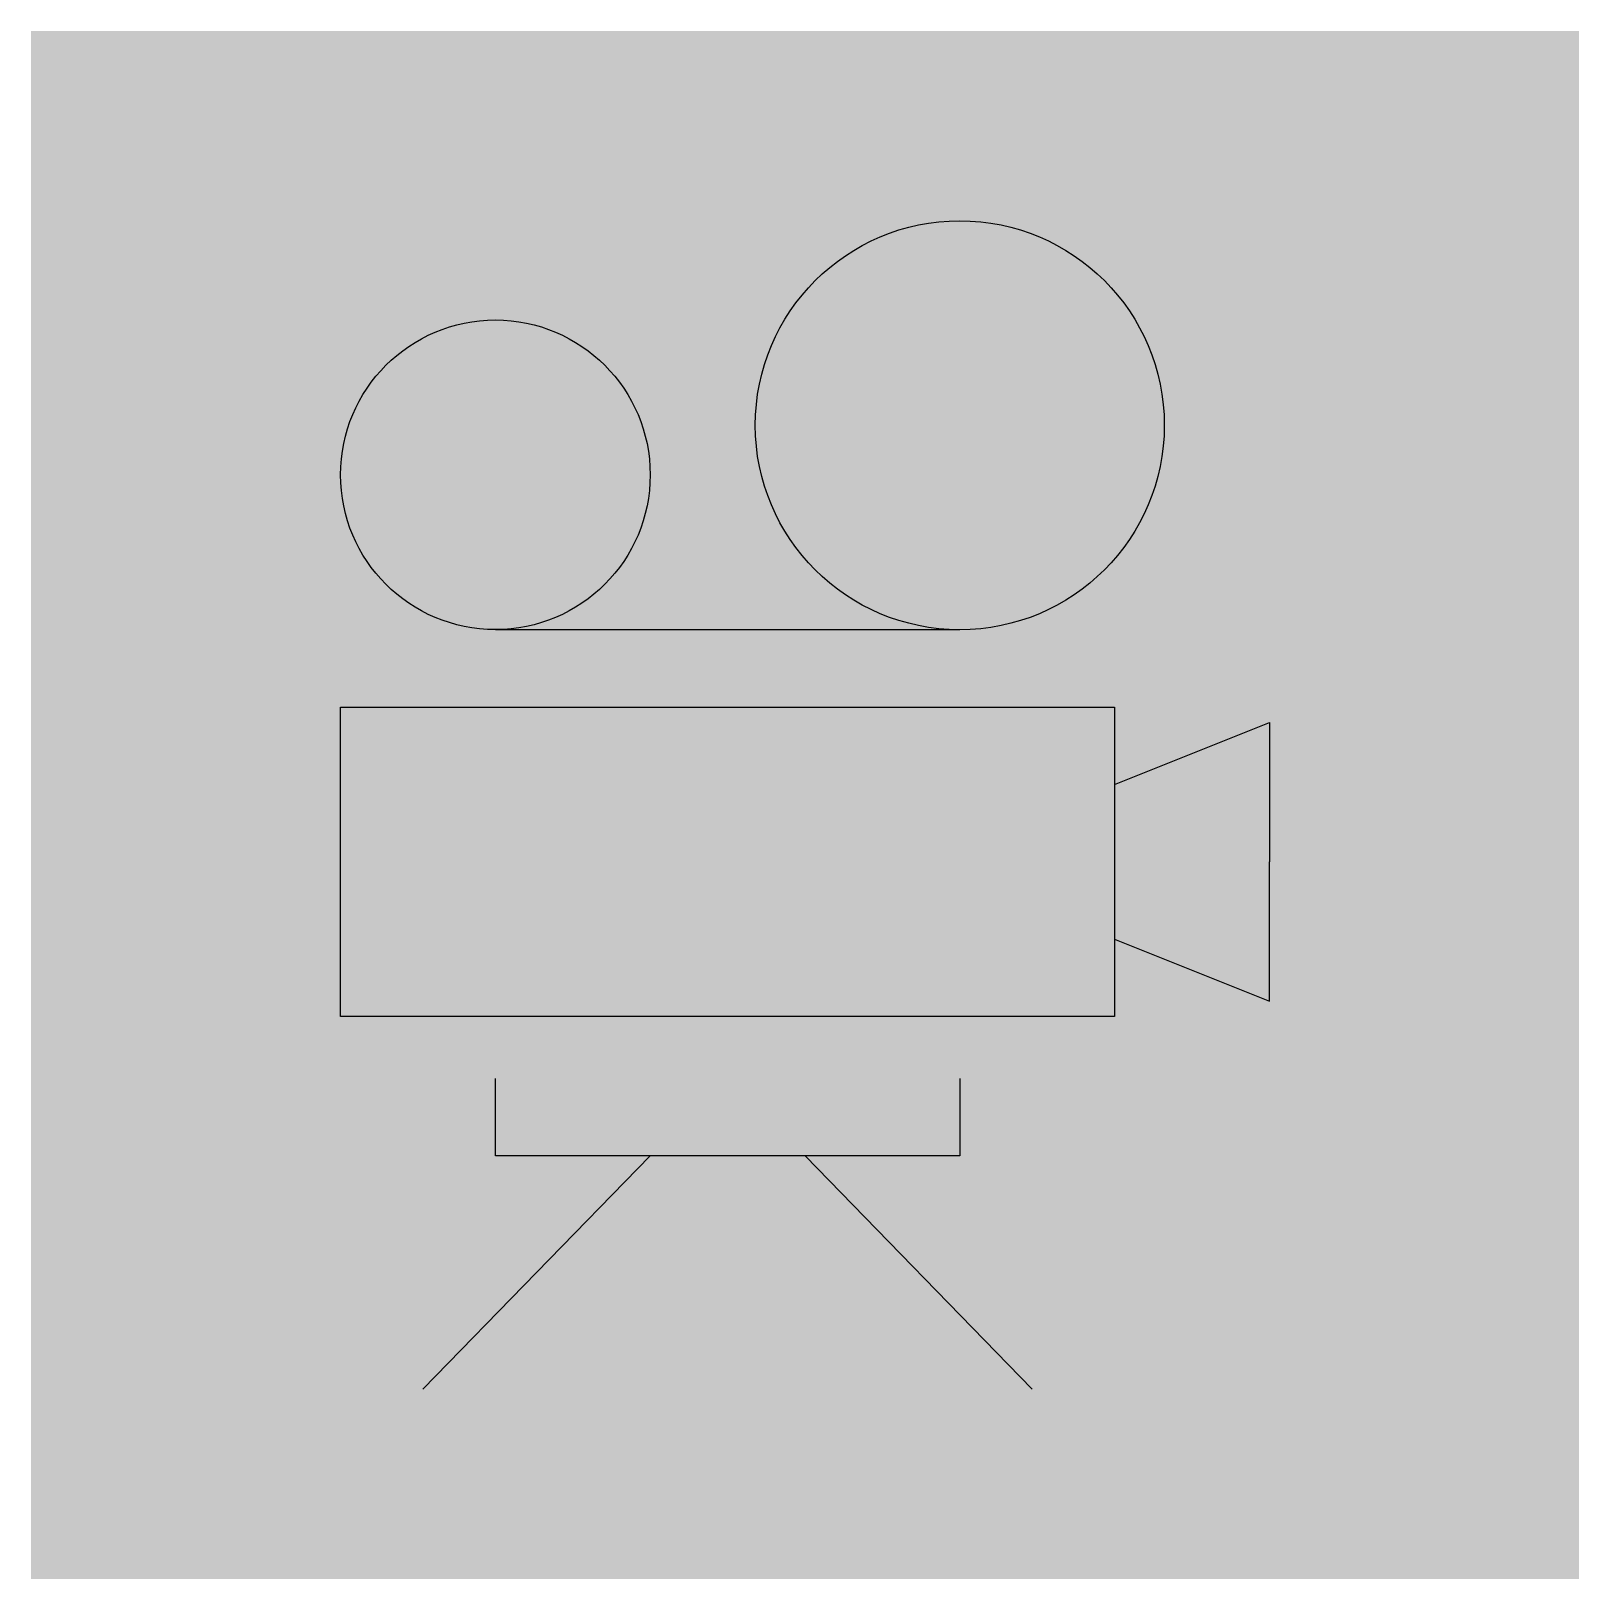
# Model space of a CAD drawing. Header units: millimetres. Extents: x -10 to 0, y 0 to 10.
import ezdxf

# ---------------------------------------------------------------- set-up
doc = ezdxf.new("R2010")
doc.units = ezdxf.units.MM
doc.layers.get('0').update_dxf_attribs({"lineweight": 25, "true_color": 0xffffff})

msp = doc.modelspace()

# ---------------------------------------------------------------- hatches: boundary and pattern name
at = {"true_color": 0x000000}
msp.add_hatch(color=7, dxfattribs=at).paths.add_polyline_path([(-10, 0), (-10, 10), (0, 10), (0, 0)])

# ---------------------------------------------------------------- linework, layer by layer
for p, q in [((-7, 6.133), (-4, 6.133)), ((-8, 5.633), (-3, 5.633)), ((-8, 3.633), (-8, 5.633)), ((-3, 5.633), (-3, 3.633)), ((-3, 5.133), (-2, 5.533)), ((-2, 5.533), (-2, 4.633)), ((-2, 3.733), (-2, 4.633)), ((-3, 4.133), (-2, 3.733)), ((-3, 3.633), (-8, 3.633)), ((-7, 2.733), (-7, 3.233)), ((-4, 3.233), (-4, 2.733)), ((-6, 2.733), (-7.468, 1.226)), ((-4, 2.733), (-7, 2.733)), ((-5, 2.733), (-3.532, 1.226))]:
    msp.add_line(p, q)
for centre, radius in [((-4, 7.453), 1.321), ((-7, 7.133), 1)]:
    msp.add_circle(centre, radius)

doc.saveas('drawing.dxf')
